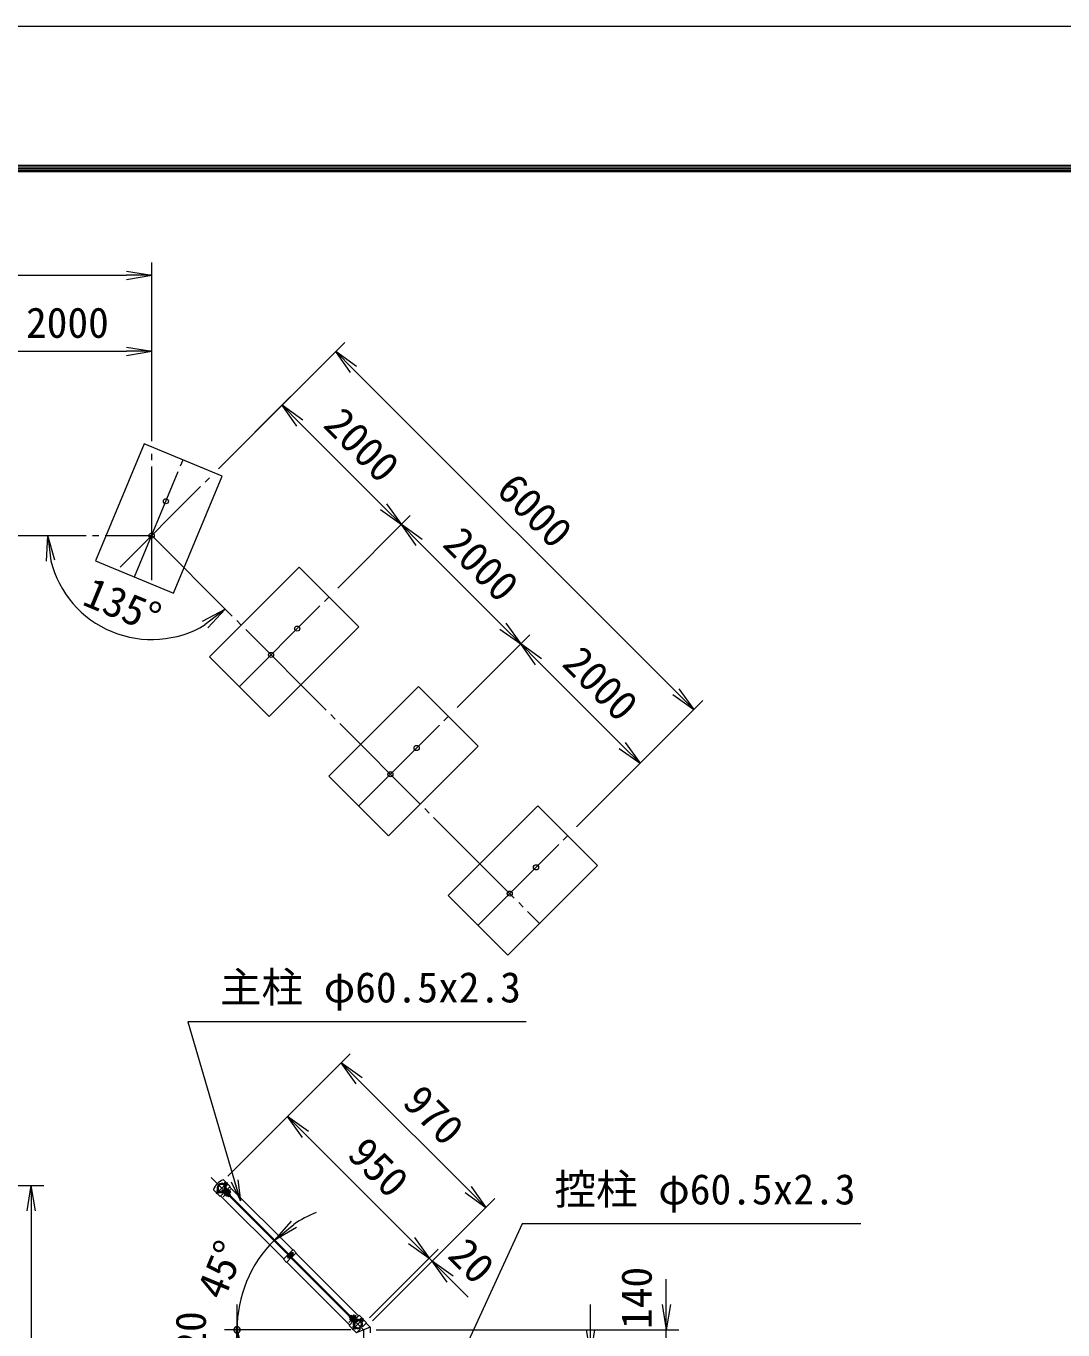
# Model space of a CAD drawing. Units: millimetres, scale not verified, with parts at other scales. Extents: x -12600 to 12600, y -8910 to 8910.
# Drawn here: x -5447 to -533, y 2730 to 8910 of the extents above; entities that cross this region are included whole.
import ezdxf
from ezdxf.enums import TextEntityAlignment as Align

# ---------------------------------------------------------------- set-up
doc = ezdxf.new("R2010")
doc.units = ezdxf.units.MM
doc.header["$LTSCALE"] = 30
doc.linetypes.add('LONG_CHAIN', pattern=[21, 18, -1, 1, -1])
for name, color, linetype, lineweight in [('0-0_D-TTL', 7, 'Continuous', 9), ('0-3_D-STR1', 1, 'Continuous', 9), ('0-4_D-STR4', 7, 'Continuous', 9), ('0-6_D-BMK', 2, 'LONG_CHAIN', 9), ('0-7_D-STR3', 3, 'Continuous', 9), ('0-9_D-STR-DIM', 7, 'Continuous', 9), ('0-A_0', 7, 'Continuous', 9), ('0-D_D-STR-TXT', 7, 'Continuous', 9)]:
    doc.layers.add(name, color=color, linetype=linetype, lineweight=lineweight)
doc.styles.add('ＭＳ ゴシック', font='')
doc.styles.get('ＭＳ ゴシック').set_extended_font_data('MS Gothic')

# ---------------------------------------------------------------- blocks, each defined once
blk = doc.blocks.new('_Open')
at = {"layer": '0-A_0'}
blk.add_line((-30, 5), (0, 0), dxfattribs=at)
blk.add_lwpolyline([(-30, -5), (0, 0), (-30, 0)], dxfattribs=at)
blk = doc.blocks.new('_DotSmall')
at = {"layer": '0-A_0'}
for p, q in [((2.238, 3), (-2.238, 3)), ((3.668, -0.743), (-3.668, -0.743))]:
    blk.add_line(p, q, dxfattribs=at)
for points in [[(3.75, 0), (3.72, 0.47), (3.632, 0.933), (3.487, 1.38), (3.286, 1.807), (3.034, 2.204), (2.734, 2.567), (2.39, 2.889), (2.009, 3.166), (1.597, 3.393), (1.159, 3.566), (0.703, 3.684), (0.235, 3.743), (-0.235, 3.743), (-0.703, 3.684), (-1.159, 3.566), (-1.597, 3.393), (-2.009, 3.166), (-2.39, 2.889), (-2.734, 2.567), (-3.034, 2.204), (-3.286, 1.807), (-3.487, 1.38), (-3.632, 0.933), (-3.72, 0.47), (-3.75, 0), (0, 0)], [(-3.75, 0), (-3.72, -0.47), (-3.632, -0.933), (-3.487, -1.38), (-3.286, -1.807), (-3.034, -2.204), (-2.734, -2.567), (-2.39, -2.889), (-2.009, -3.166), (-1.597, -3.393), (-1.159, -3.566), (-0.703, -3.684), (-0.235, -3.743), (0.235, -3.743), (0.703, -3.684), (1.159, -3.566), (1.597, -3.393), (2.009, -3.166), (2.39, -2.889), (2.734, -2.567), (3.034, -2.204), (3.286, -1.807), (3.487, -1.38), (3.632, -0.933), (3.72, -0.47), (3.75, 0), (0, 0)]]:
    blk.add_lwpolyline(points, close=True, dxfattribs=at)

msp = doc.modelspace()

# ---------------------------------------------------------------- linework, layer by layer
at = {"layer": '0-0_D-TTL', "color": 2}
msp.add_lwpolyline([(-12600, 8910), (12600, 8910), (12600, -8910), (-12600, -8910)], close=True, dxfattribs=at)
at = {"layer": '0-0_D-TTL'}
for points in [[(-11790, 8250), (11790, 8250), (11790, -8250), (-11790, -8250)], [(-11782.5, 8242.5), (11782.5, 8242.5), (11782.5, -8242.5), (-11782.5, -8242.5)], [(-11775, 8235), (11775, 8235), (11775, -8235), (-11775, -8235)], [(-11767.5, 8227.5), (11767.5, 8227.5), (11767.5, -8227.5), (-11767.5, -8227.5)], [(-11760, 8220), (11760, 8220), (11760, -8220), (-11760, -8220)]]:
    msp.add_lwpolyline(points, close=True, dxfattribs=at)
at = {"layer": '0-3_D-STR1'}
for p, q in [((-4506.07, 3403.08), (-4507.62, 3402.67)), ((-4505.81, 3395.89), (-4507.62, 3402.67)), ((-4504.26, 3396.3), (-4506.07, 3403.08)), ((-4482.52, 3407.9), (-4183.45, 3108.83)), ((-4226.23, 3066.05), (-4525.3, 3365.12)), ((-4520.48, 3388.68), (-4520.06, 3390.23)), ((-4513.7, 3386.86), (-4520.48, 3388.68)), ((-4513.28, 3388.41), (-4520.06, 3390.23)), ((-4168.6, 3093.98), (-3871.29, 2796.68)), ((-3914.07, 2753.9), (-4211.38, 3051.2)), ((-3890.57, 2763.73), (-3888.75, 2756.95)), ((-3889.02, 2764.15), (-3887.2, 2757.37)), ((-3888.75, 2756.95), (-3887.2, 2757.37)), ((-3881.54, 2771.62), (-3874.76, 2769.81)), ((-3881.13, 2773.17), (-3874.35, 2771.36)), ((-3817.14, 2742.53), (-3877.64, 2717.47)), ((-3874.35, 2771.36), (-3874.76, 2769.81)), ((-3835.94, 2761.32), (-3817.14, 2742.53)), ((-3817.14, 2742.53), (-3817.14, 2715.95))]:
    msp.add_line(p, q, dxfattribs=at)
for centre in [(-4784.5, 6657.67), (-4851.85, 6495.07), (-4161.71, 6053.83), (-4286.16, 5929.38), (-3596.03, 5488.15), (-3720.48, 5363.69), (-3030.34, 4922.46), (-3154.79, 4798.01)]:
    msp.add_circle(centre, 12.1, dxfattribs=at)
for centre, radius, start, end in [((-4519.82, 3402.42), 19.05, 339.32478, 290.67522), ((-4519.82, 3402.42), 17.45, 339.32478, 290.67522), ((-4513.8, 3386.48), 0.401, 290.67522, 75), ((-4513.8, 3386.48), 2, 290.67522, 75), ((-4503.87, 3396.4), 2, 195, 339.32478), ((-4503.87, 3396.4), 0.401, 195, 339.32478), ((-3875.01, 2757.61), 19.05, 159.32478, 110.67522), ((-3890.95, 2763.63), 2, 15, 159.32478), ((-3875.01, 2757.61), 17.45, 159.32478, 110.67522), ((-3890.95, 2763.63), 0.401, 15, 159.32478), ((-3881.02, 2773.56), 2, 110.67522, 255), ((-3881.02, 2773.56), 0.401, 110.67522, 255)]:
    msp.add_arc(centre, radius, start, end, dxfattribs=at)
at = {"layer": '0-4_D-STR4'}
for points in [[(-5117.75, 6375.74), (-4748.2, 6222.67), (-4518.59, 6776.99), (-4888.14, 6930.07)], [(-4577.49, 5920.9), (-4294.65, 5638.05), (-3870.38, 6062.32), (-4153.23, 6345.16)], [(-4011.81, 5355.21), (-3728.96, 5072.37), (-3304.7, 5496.63), (-3587.54, 5779.47)], [(-3446.12, 4789.52), (-3163.28, 4506.68), (-2739.01, 4930.95), (-3021.86, 5213.79)]]:
    msp.add_lwpolyline(points, close=True, dxfattribs=at)
at = {"layer": '0-6_D-BMK'}
for p, q in [((-4851.85, 6283.07), (-4851.85, 6883.07)), ((-4932.98, 6299.2), (-4703.37, 6853.53)), ((-5001.76, 6345.16), (-4577.49, 6769.42)), ((-4436.07, 5779.47), (-4011.81, 6203.74)), ((-3870.38, 5213.79), (-3446.12, 5638.05)), ((-3304.7, 4648.1), (-2880.44, 5072.37)), ((-4569.35, 3451.96), (-3847.39, 2730)), ((-4546.66, 3375.58), (-4492.97, 3429.27)), ((-4512.35, 3360.39), (-4477.79, 3394.96)), ((-4207.7, 3069.73), (-4180.41, 3097.02)), ((-3917.04, 2765.08), (-3882.47, 2799.64)), ((-3901.85, 2730.77), (-3848.16, 2784.46)), ((-3847.39, 2730), (-3847.39, -6160))]:
    msp.add_line(p, q, dxfattribs=at)
msp.add_lwpolyline([(-10690.33, 4656.59), (-8851.85, 6495.07), (-4851.85, 6495.07), (-3013.37, 4656.59)], dxfattribs=at)
at = {"layer": '0-7_D-STR3'}
for p, q in [((-4510.17, 3440.36), (-4480.11, 3410.31)), ((-4506.1, 3427.6), (-4509.99, 3423.71)), ((-4509.99, 3423.71), (-4498.53, 3412.25)), ((-4507.09, 3420.81), (-4507.35, 3420.55)), ((-4503.24, 3424.73), (-4507.13, 3420.84)), ((-4504.07, 3426.98), (-4495.34, 3418.25)), ((-4502.49, 3425.4), (-4502.14, 3425.76)), ((-4502.49, 3425.4), (-4502.14, 3425.76)), ((-4502.14, 3425.76), (-4496.48, 3420.1)), ((-4502.01, 3424.93), (-4501.43, 3425.51)), ((-4501.43, 3415.15), (-4501.69, 3414.89)), ((-4497.51, 3419), (-4501.4, 3415.12)), ((-4499.31, 3391.11), (-4480.11, 3410.31)), ((-4494.64, 3416.14), (-4498.53, 3412.25)), ((-4497.32, 3420.23), (-4496.73, 3420.81)), ((-4496.84, 3419.75), (-4496.48, 3420.1)), ((-4496.84, 3419.75), (-4496.48, 3420.1)), ((-4543.36, 3388.07), (-4534.17, 3378.88)), ((-4541.03, 3392.52), (-4529.72, 3381.21)), ((-4537.94, 3389.95), (-4538.2, 3389.69)), ((-4532.29, 3384.3), (-4532.55, 3384.04)), ((-4487.86, 3361.27), (-4508.55, 3381.97)), ((-4498.42, 3365.04), (-4507.61, 3374.24)), ((-4507.27, 3386.69), (-4504.08, 3389.87)), ((-3890.74, 2770.16), (-4507.27, 3386.69)), ((-4486.23, 3362.9), (-4506.93, 3383.59)), ((-3887.56, 2773.35), (-4504.08, 3389.87)), ((-4500.6, 3379.67), (-4501.8, 3378.46)), ((-4480.29, 3368.84), (-4500.99, 3389.53)), ((-4500.6, 3379.67), (-4493.08, 3372.15)), ((-4499.67, 3378.73), (-4499.49, 3378.91)), ((-4478.66, 3370.46), (-4499.36, 3391.16)), ((-4496.31, 3382.09), (-4494.93, 3383.47)), ((-4489.13, 3395.07), (-4496.2, 3388)), ((-4493.08, 3372.15), (-4494.28, 3370.94)), ((-4494.01, 3373.08), (-4493.83, 3373.25)), ((-4486.27, 3392.21), (-4493.34, 3385.13)), ((-4490.65, 3376.44), (-4489.27, 3377.82)), ((-4487.86, 3361.27), (-4486.23, 3362.9)), ((-4480.54, 3386.48), (-4487.61, 3379.41)), ((-4487.1, 3394.46), (-4478.37, 3385.73)), ((-4485.52, 3392.88), (-4479.87, 3387.22)), ((-4485.04, 3392.4), (-4484.82, 3392.63)), ((-4477.67, 3383.61), (-4484.75, 3376.54)), ((-4480.34, 3387.7), (-4480.12, 3387.93)), ((-4480.29, 3368.84), (-4478.66, 3370.46)), ((-4203.25, 3089.03), (-4181.82, 3110.46)), ((-4201.62, 3090.66), (-4186.77, 3075.81)), ((-4192.85, 3096.03), (-4199.92, 3088.96)), ((-4189.99, 3093.17), (-4197.06, 3086.1)), ((-4190.82, 3095.42), (-4182.1, 3086.69)), ((-4189.25, 3093.84), (-4186.49, 3096.6)), ((-4188.77, 3093.36), (-4185.78, 3096.35)), ((-4188.4, 3074.18), (-4166.97, 3095.61)), ((-4186.49, 3096.6), (-4180.83, 3090.94)), ((-4184.07, 3088.66), (-4181.08, 3091.65)), ((-4183.59, 3088.18), (-4180.83, 3090.94)), ((-4181.82, 3110.46), (-4166.97, 3095.61)), ((-4206.43, 3085.85), (-4227.85, 3064.43)), ((-4227.85, 3064.43), (-4213, 3049.58)), ((-4191.58, 3071), (-4213, 3049.58)), ((-4208.62, 3078), (-4199.43, 3068.81)), ((-4208.05, 3084.22), (-4193.2, 3069.38)), ((-4206.29, 3082.46), (-4194.97, 3071.14)), ((-4199.92, 3088.96), (-4188.47, 3077.51)), ((-4184.26, 3087.44), (-4191.33, 3080.37)), ((-4181.4, 3084.58), (-4188.47, 3077.51)), ((-3916.37, 2789.79), (-3914.75, 2791.41)), ((-3916.37, 2789.79), (-3895.46, 2768.88)), ((-3914.75, 2791.41), (-3893.84, 2770.5)), ((-3908.81, 2797.35), (-3907.18, 2798.98)), ((-3908.81, 2797.35), (-3887.9, 2776.44)), ((-3907.18, 2798.98), (-3886.27, 2778.07)), ((-3905.28, 2784.35), (-3906.49, 2783.15)), ((-3905.28, 2784.35), (-3897.76, 2776.83)), ((-3904.35, 2783.42), (-3904.18, 2783.6)), ((-3900.99, 2786.78), (-3899.61, 2788.16)), ((-3893.82, 2799.76), (-3900.89, 2792.68)), ((-3890.95, 2796.89), (-3898.02, 2789.82)), ((-3897.99, 2789.79), (-3897.85, 2789.93)), ((-3895.34, 2781.12), (-3893.96, 2782.5)), ((-3892.33, 2784.13), (-3892.19, 2784.27)), ((-3885.22, 2791.16), (-3892.3, 2784.09)), ((-3891.79, 2799.14), (-3883.06, 2790.41)), ((-3890.21, 2797.56), (-3884.55, 2791.91)), ((-3889.73, 2797.08), (-3889.5, 2797.31)), ((-3882.36, 2788.3), (-3889.43, 2781.23)), ((-3888.09, 2779.89), (-3868.89, 2799.08)), ((-3885.03, 2792.39), (-3884.8, 2792.61)), ((-3868.89, 2799.08), (-3833.54, 2763.73)), ((-3861.29, 2782.79), (-3865.18, 2778.9)), ((-3859.26, 2782.17), (-3850.53, 2773.44)), ((-3916.48, 2751.5), (-3897.28, 2770.69)), ((-3916.48, 2751.5), (-3881.12, 2716.14)), ((-3912.34, 2778.97), (-3903.15, 2769.77)), ((-3897.76, 2776.83), (-3898.96, 2775.63)), ((-3898.7, 2777.76), (-3898.52, 2777.94)), ((-3898.55, 2743.26), (-3889.36, 2734.07)), ((-3896.22, 2747.71), (-3884.91, 2736.4)), ((-3893.13, 2745.14), (-3893.39, 2744.88)), ((-3890.74, 2770.16), (-3887.56, 2773.35)), ((-3887.48, 2739.49), (-3887.73, 2739.23)), ((-3881.12, 2716.14), (-3862.07, 2735.2)), ((-3866.64, 2739.78), (-3862.07, 2735.2)), ((-3866.64, 2739.78), (-3865.67, 2737.69)), ((-3865.18, 2778.9), (-3853.72, 2767.44)), ((-3862.28, 2776), (-3862.54, 2775.74)), ((-3858.43, 2779.92), (-3862.31, 2776.03)), ((-3857.68, 2780.59), (-3857.33, 2780.95)), ((-3857.68, 2780.59), (-3857.33, 2780.95)), ((-3857.33, 2780.95), (-3851.67, 2775.29)), ((-3857.2, 2780.11), (-3856.62, 2780.7)), ((-3857.17, 2749.25), (-3852.59, 2744.67)), ((-3857.17, 2749.25), (-3855.09, 2748.27)), ((-3856.62, 2770.34), (-3856.88, 2770.08)), ((-3852.7, 2774.19), (-3856.59, 2770.3)), ((-3849.83, 2771.33), (-3853.72, 2767.44)), ((-3852.59, 2744.67), (-3833.54, 2763.73)), ((-3852.5, 2775.41), (-3851.92, 2776)), ((-3852.03, 2774.94), (-3851.67, 2775.29)), ((-3852.03, 2774.94), (-3851.67, 2775.29))]:
    msp.add_line(p, q, dxfattribs=at)
msp.add_lwpolyline([(-4557.76, 3392.78), (-4527.7, 3362.72), (-4508.5, 3381.92)], dxfattribs=at)
for centre, radius, start, end in [((-4482.42, 3365.03), 82.25, 112.22973, 157.77027), ((-4519.82, 3402.42), 22, 335.1633, 294.8367), ((-4519.82, 3402.42), 19.7, 334.83718, 295.16282), ((-4512.5, 3438.03), 3.3, 45, 108.27329), ((-4505.76, 3425.08), 2.54, 352.21089, 97.78911), ((-4505.82, 3416.42), 8.7, 17.26063, 72.73937), ((-4504.61, 3417.63), 8.5, 16.92751, 73.07249), ((-4497.17, 3416.48), 2.55, 352.42505, 97.57495), ((-4555.42, 3395.11), 3.3, 161.72671, 225), ((-4509.97, 3380.55), 4.3, 45, 110.03562), ((-4509.97, 3380.55), 2, 45, 107.72039), ((-4497.95, 3392.57), 4.3, 159.96438, 225), ((-4497.95, 3392.57), 2, 162.27961, 225), ((-4488.78, 3392.55), 2.54, 352.21089, 97.78911), ((-4488.85, 3383.9), 8.7, 17.26063, 72.73937), ((-4488, 3384.75), 8.5, 16.92751, 73.07249), ((-4480.2, 3383.95), 2.55, 352.42505, 97.57495), ((-4192.51, 3093.51), 2.54, 352.21089, 97.78911), ((-4192.57, 3084.86), 8.7, 17.26063, 72.73937), ((-4188.96, 3088.47), 8.5, 16.92751, 73.07249), ((-4183.92, 3084.91), 2.55, 352.42505, 97.57495), ((-3893.47, 2797.24), 2.54, 352.21089, 97.78911), ((-3893.53, 2788.58), 8.7, 17.26063, 72.73937), ((-3892.68, 2789.43), 8.5, 16.92751, 73.07249), ((-3884.89, 2788.64), 2.55, 352.42505, 97.57495), ((-3860.94, 2780.27), 2.54, 352.21089, 97.78911), ((-3875.01, 2757.61), 22, 155.1633, 295.11694), ((-3896.88, 2767.46), 2, 342.27961, 45), ((-3875.01, 2757.61), 19.7, 154.83718, 295.11694), ((-3896.88, 2767.46), 4.3, 339.96438, 45), ((-3884.86, 2779.48), 4.3, 225, 290.03562), ((-3884.86, 2779.48), 2, 225, 287.72039), ((-3875.01, 2757.61), 22, 334.88306, 114.8367), ((-3875.01, 2757.61), 19.7, 334.88306, 115.16282), ((-3861.01, 2771.61), 8.7, 17.26063, 72.73937), ((-3859.8, 2772.81), 8.5, 16.92751, 73.07249), ((-3852.36, 2771.67), 2.55, 352.42505, 97.57495)]:
    msp.add_arc(centre, radius, start, end, dxfattribs=at)
for centre, start_param, end_param in [((-4539.97, 3391.46), 1.5707963, 3.1415927), ((-4530.78, 3382.27), 3.1415927, 4.712389), ((-4504.22, 3377.63), 1.5707963, 3.1415927), ((-4495.03, 3368.44), 3.1415927, 4.712389), ((-4205.23, 3081.4), 1.5707963, 3.1415927), ((-4196.03, 3072.2), 3.1415927, 4.712389), ((-3908.95, 2782.36), 1.5707963, 3.1415927), ((-3899.76, 2773.17), 3.1415927, 4.712389), ((-3895.16, 2746.65), 1.5707963, 3.1415927), ((-3885.97, 2737.46), 3.1415927, 4.712389)]:
    msp.add_ellipse(centre, major_axis=(3.39, 3.39), ratio=0.3125, start_param=start_param, end_param=end_param, dxfattribs=at)
at = {"layer": '0-9_D-STR-DIM'}
for p, q in [((-4851.85, 6943.07), (-4851.85, 7788.65)), ((-8731.85, 7728.65), (-4971.85, 7728.65)), ((-4851.85, 6943.07), (-4851.85, 7428.65)), ((-5531.85, 7368.65), (-4971.85, 7368.65)), ((-4535.07, 6811.85), (-3937.15, 7409.77)), ((-2367.37, 5755.14), (-3894.72, 7282.49)), ((-4535.07, 6811.85), (-4191.7, 7155.21)), ((-3753.3, 6631.95), (-4149.28, 7027.93)), ((-3969.38, 6246.16), (-3626.02, 6589.53)), ((-3969.38, 6246.16), (-3626.02, 6589.53)), ((-3187.61, 6066.27), (-3583.59, 6462.25)), ((-3403.69, 5680.48), (-3060.33, 6023.84)), ((-3403.69, 5680.48), (-3060.33, 6023.84)), ((-2621.93, 5500.58), (-3017.91, 5896.56)), ((-2838.01, 5114.79), (-2240.09, 5712.71)), ((-2838.01, 5114.79), (-2494.65, 5458.15)), ((-4490.86, 3458.32), (-3911.03, 4038.15)), ((-3868.61, 3910.87), (-3352.42, 3394.68)), ((-4490.86, 3458.32), (-4165.59, 3783.59)), ((-4123.17, 3656.31), (-3621.12, 3154.26)), ((-6802.43, 3415), (-5362.43, 3415)), ((-3804.97, 2772.43), (-3225.14, 3352.25)), ((-5422.43, 3295), (-5422.43, -5090)), ((-3621.12, 3154.26), (-3705.97, 3239.12)), ((-4020.05, 2902.66), (-4314.08, 3196.69)), ((-3819.11, 2786.57), (-3493.84, 3111.84)), ((-3819.11, 2786.57), (-3493.84, 3111.84)), ((-3804.97, 2772.43), (-3479.7, 3097.7)), ((-3536.27, 3069.41), (-3522.13, 3055.27)), ((-3437.27, 2970.42), (-3352.42, 2885.56)), ((-2412.8, 2850), (-2412.8, 2970)), ((-4447.39, 2730), (-4447.39, 2850)), ((-2772.39, 2730), (-2772.39, 2850)), ((-3989.2, 2730), (-4507.39, 2730)), ((-3907.39, 2730), (-4507.39, 2730)), ((-4447.39, 2710), (-4447.39, 2730)), ((-3787.39, 2730), (-2352.8, 2730)), ((-2412.8, 2590), (-2412.8, 2730))]:
    msp.add_line(p, q, dxfattribs=at)
for centre, radius, start, end in [((-4851.85, 6495.07), 492.79, 193.98703, 301.01297), ((-3847.39, 2730), 600, 112.04332, 123.52166), ((-3847.39, 2730), 600, 135, 180)]:
    msp.add_arc(centre, radius, start, end, dxfattribs=at)
at = {"layer": '0-D_D-STR-TXT'}
for points in [[(-3077.02, 4190.61), (-4681.06, 4190.61), (-4431.86, 3342.83)], [(-1491.28, 3233.22), (-3095.32, 3233.22), (-3393.86, 2582.3)]]:
    msp.add_lwpolyline(points, dxfattribs=at)

# ---------------------------------------------------------------- block references
at = {"layer": '0-9_D-STR-DIM', "xscale": 4, "yscale": 4}
for p in [(-4851.85, 7728.65), (-4851.85, 7368.65)]:
    msp.add_blockref('_Open', p, dxfattribs=at)
for name, p, rotation in [('_Open', (-3979.57, 7367.34), 135), ('_Open', (-4234.13, 7112.78), 135), ('_Open', (-3668.44, 6547.1), 315), ('_Open', (-3668.44, 6547.1), 135), ('_Open', (-5344.63, 6495.07), 96.99352), ('_Open', (-4503.4, 6146.61), 38.00648), ('_Open', (-3102.76, 5981.41), 315), ('_Open', (-3102.76, 5981.41), 135), ('_Open', (-2282.52, 5670.29), 315), ('_Open', (-2537.07, 5415.73), 315), ('_Open', (-3953.46, 3995.72), 135), ('_Open', (-4208.02, 3741.16), 135), ('_Open', (-5422.43, 3415), 90), ('_Open', (-3267.57, 3309.83), 315), ('_Open', (-4271.66, 3154.26), 219.26083), ('_Open', (-3536.27, 3069.41), 315), ('_Open', (-3536.27, 3069.41), 315), ('_Open', (-3522.13, 3055.27), 135), ('_Open', (-2412.8, 2730), 270), ('_Open', (-4447.39, 2730), 95.73917), ('_DotSmall', (-4447.39, 2730), 270), ('_Open', (-2772.39, 2610), 270)]:
    msp.add_blockref(name, p, dxfattribs=dict(at, rotation=rotation))
at = {"layer": '0-D_D-STR-TXT', "xscale": 3.333333, "yscale": 3.333333, "rotation": 286.38032}
msp.add_blockref('_Open', (-4431.3, 3340.91), dxfattribs=at)

# ---------------------------------------------------------------- texts
at = {"layer": '0-9_D-STR-DIM', "style": 'ＭＳ ゴシック'}
msp.add_text('2000', height=144.3, dxfattribs=at).set_placement((-5447.6, 7388.9), align=Align.BOTTOM_LEFT)
for s, rotation, p in [('2000', 315, (-4075.39, 6982.67)), ('6000', 315, (-3255.68, 6672.08)), ('2000', 315, (-3509.7, 6416.99)), ('135°', 337.5, (-5203.69, 6129.33)), ('2000', 315, (-2944.02, 5851.3)), ('970', 315, (-3700.41, 3771.3)), ('950', 315, (-3962.04, 3523.81)), ('45°', 67.5, (-4470.14, 2847.34)), ('20', 315, (-3486.27, 3045.51)), ('140', 90, (-2438.7, 2734.25)), ('20', 90, (-4551.64, 2621.75))]:
    msp.add_text(s, height=144.3, rotation=rotation, dxfattribs=at).set_placement(p, align=Align.BOTTOM_LEFT)
at = {"layer": '0-D_D-STR-TXT', "style": 'ＭＳ ゴシック'}
for s, p in [('主柱 φ60.5x2.3', (-4528.29, 4238.64)), ('控柱 φ60.5x2.3', (-2942.55, 3281.25))]:
    msp.add_text(s, height=144.3, dxfattribs=at).set_placement(p, align=Align.BOTTOM_LEFT)

doc.saveas('drawing.dxf')
